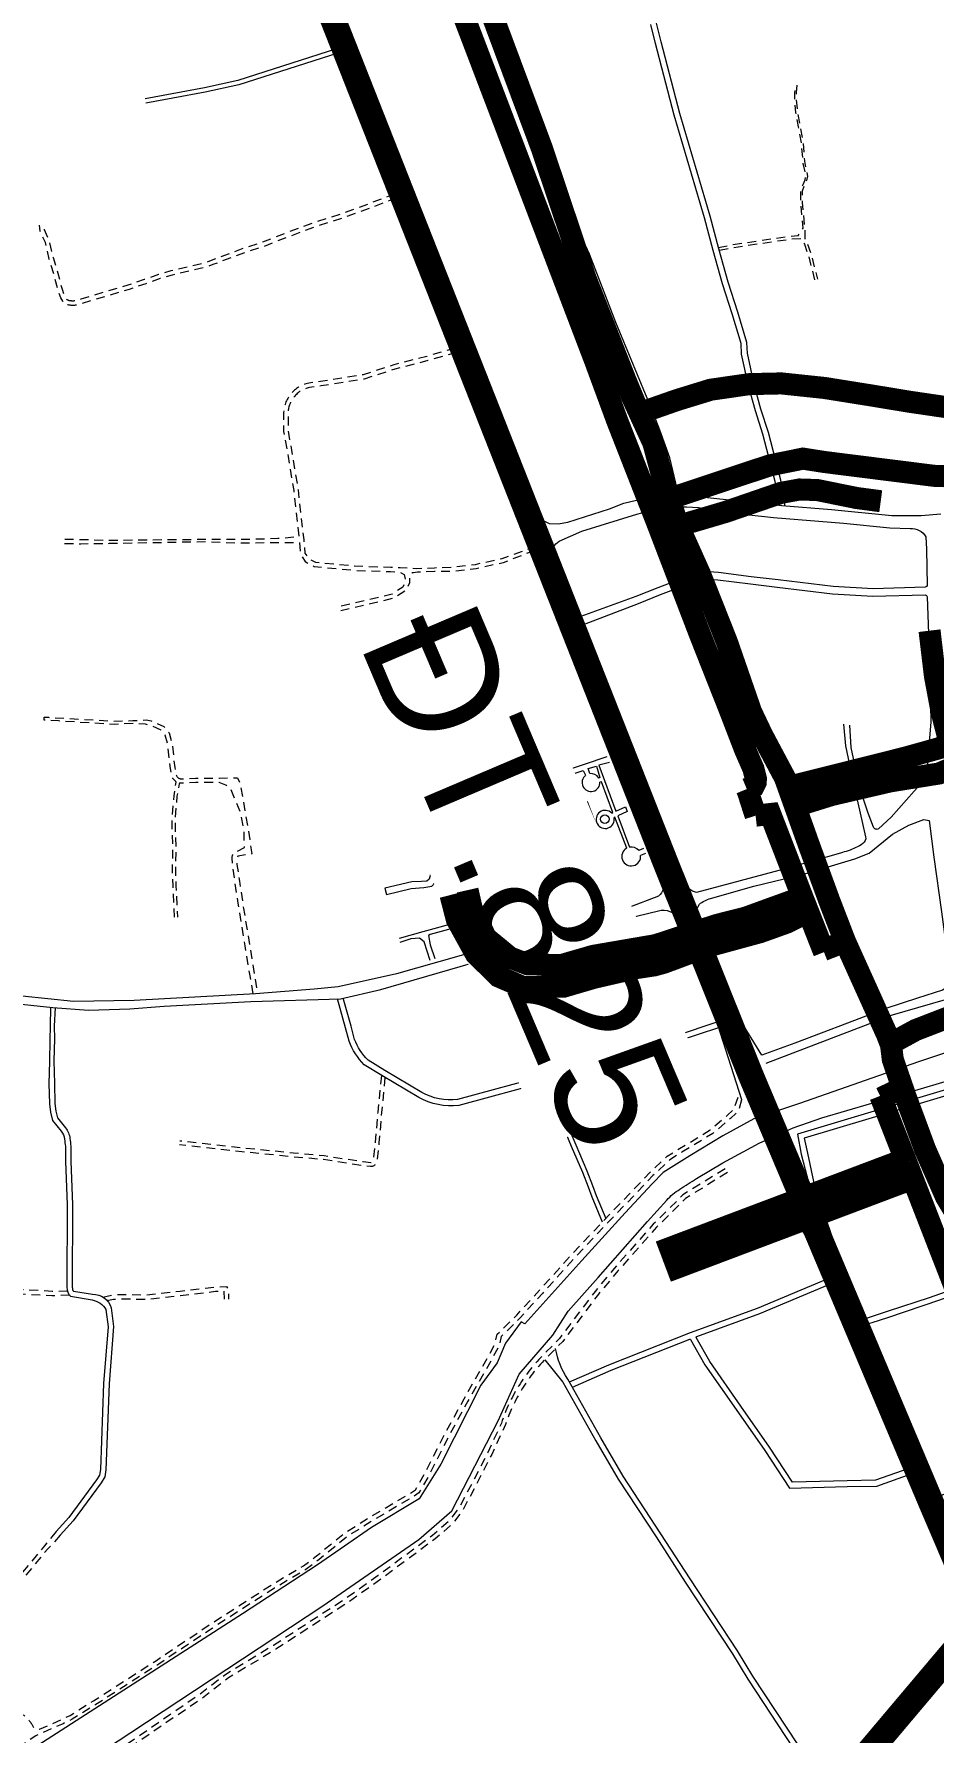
# Model space of a CAD drawing. Header units: metres. Extents: x 556238 to 587446, y 1177111 to 1219372.
# Drawn here: x 569425 to 570037, y 1204767 to 1205923 of the extents above; entities that cross this region are included whole.
import ezdxf

# ---------------------------------------------------------------- set-up
doc = ezdxf.new("R2010")
doc.units = ezdxf.units.M
doc.header["$MEASUREMENT"] = 0
for name, pattern in [('ACAD_ISO03W100', [30, 12, -18]), ('DASHED2', [0.375, 0.25, -0.125]), ('Xr_Nen GT$0$MON', [10, 6, -4])]:
    doc.linetypes.add(name, pattern=pattern)
for name, color, linetype, lineweight in [('CNTV-TEXT', 40, 'Continuous', 20), ('Pipe Existing_DTDH', 4, 'ACAD_ISO03W100', 40), ('Xr_Nen GT$0$DUONG BT-NEN BT', 38, 'Continuous', 0), ('Xr_Nen GT$0$DUONG NHUA', 38, 'Continuous', 0), ('Xr_Nen GT$0$DUONG_DA', 38, 'Xr_Nen GT$0$MON', 0), ('Xr_Nen GT$1$SONG_HO', 250, 'Continuous', 0)]:
    doc.layers.add(name, color=color, linetype=linetype, lineweight=lineweight)
doc.layers.add('DUONG GIAO THONG', color=7, linetype='Continuous')
doc.styles.add('ARIAL', font='arial.ttf')
doc.linetypes.add('Xr_Nen GT$0$TAL_N_T', pattern='A,2,[130,ltypeshp.shx,S=1,R=0,X=0,Y=1],4,[130,ltypeshp.shx,S=2,R=0,X=0,Y=2],2', length=8)

# ---------------------------------------------------------------- blocks, each defined once
blk = doc.blocks.new('GT CHINH')
at = {"layer": 'DUONG GIAO THONG', "color": 9, "ltscale": 5, "const_width": 17.5}
for points in [[(6421.5, 2059.8), (6019.5, 2698.5), (5733.4, 3161.9), (5326.3, 4107.6), (5289.9, 4200.2), (5229.2, 4344.8), (5165, 4498), (5133.6, 4572.7), (5030.1, 4819.7), (4925.6, 5068), (4860.3, 5221.6), (4760, 5455.3), (4694.5, 5608), (4645.7, 5721.9), (4522.4, 6014), (4463.4, 6161.1), (4354.1, 6438.3), (4082, 7127.8)], [(6608.2, 6191.4), (6259.9, 6093.3), (5925.3, 5998.5), (5494.8, 5877.1), (5162.8, 5783.9), (4817.4, 5684.6), (4697.6, 5650.3), (4679.7, 5642.6), (4663.4, 5627.5), (4580.3, 5529), (4482.3, 5410), (4343.3, 5242.3), (4218, 5088.2), (4049.3, 4884.5), (3949.7, 4767.1), (3692.2, 4455.7), (3428, 4134.2), (2955.9, 3559.6)]]:
    blk.add_lwpolyline(points, dxfattribs=at)
at = {"layer": 'CNTV-TEXT', "ltscale": 5, "insert": (4367.8, 6149.8), "char_height": 84, "width": 313.751, "attachment_point": 5, "rotation": 293.0493, "style": 'ARIAL', "bg_fill": 3, "box_fill_scale": 1.2, "bg_fill_color": 256, "bg_fill_transparency": 0}
blk.add_mtext('ĐT.825', dxfattribs=at)
blk = doc.blocks.new('DTDH_EXISTING_PIPE')
at = {"layer": 'Pipe Existing_DTDH', "color": 3, "linetype": 'DASHED2', "ltscale": 200, "const_width": 15, "elevation": 0.8, "flags": 128}
for points in [[(-7790.3, 5289.1), (-7800.8, 5316.3), (-7815.1, 5355.4), (-7831.2, 5400.5), (-7846.9, 5430), (-7854.3, 5445.6), (-7870.8, 5493.2), (-7889, 5539.1), (-7903.7, 5571.9), (-7912.9, 5598.9), (-7920.8, 5628.4), (-7935.5, 5660.3), (-7967, 5740.6), (-7996.8, 5829.3), (-8071.3, 6028.9), (-8124.2, 6169.8), (-8151.9, 6240.7), (-8190.4, 6352.9), (-8216.3, 6418.1), (-8226.5, 6440.1)], [(-7857.2, 5392.9), (-7852.4, 5394.9), (-7851.1, 5397.5), (-7851, 5399.9), (-7852.7, 5406.7), (-7858.5, 5420), (-7869.2, 5447.8), (-7888.7, 5497.1), (-7918.1, 5573.8), (-7945.3, 5643.3), (-7960.5, 5684.5), (-8048.8, 5916.1), (-8071.5, 5975.4), (-8093.1, 6033.7)], [(-7930.9, 5648.5), (-7930.9, 5648.5), (-7904.9, 5657.6), (-7881.8, 5664.7), (-7855.5, 5668.5), (-7833.7, 5669), (-7804.3, 5665.9), (-7770.5, 5660.5), (-7747, 5656.6), (-7713.6, 5651.7), (-7698.2, 5650.7), (-7665.4, 5649.8), (-7573.2, 5657.5), (-7567.9, 5657.9)], [(-7910.5, 5590.3), (-7841.6, 5613.2), (-7819, 5617.8), (-7804.3, 5615.5), (-7729.7, 5606.1), (-7679, 5604.4), (-7675, 5610.4), (-7675.2, 5629.4), (-7675.1, 5635.8)], [(-7904, 5571.3), (-7897.8, 5573.8), (-7871.4, 5581.6), (-7833.9, 5594.5), (-7821.3, 5596.8), (-7809.1, 5596.4), (-7782.5, 5591), (-7766, 5588.8)], [(-7829, 5394.3), (-7750, 5414.1), (-7724.8, 5421.1), (-7694.9, 5446.7), (-7679.7, 5461.4), (-7676.4, 5469.6), (-7674.8, 5509.3), (-7674.5, 5586.5)], [(-7719.5, 5425.5), (-7724.6, 5445.7), (-7729.1, 5469.7), (-7732.8, 5500.7)], [(-7824.7, 5381), (-7799.3, 5388.9), (-7759.7, 5398.1), (-7726.3, 5403.5), (-7694.2, 5417.1), (-7666.3, 5435.1), (-7654.9, 5441.8)], [(-7851.2, 5374.8), (-7856.3, 5390.7), (-7857.2, 5392.9)], [(-7851.2, 5374.8), (-7841.2, 5375.9), (-7819.9, 5320.8), (-7804.6, 5281.9)], [(-7815, 5307.2), (-7822.5, 5305.8), (-7829.7, 5302.1), (-7848.1, 5295.5), (-7884.4, 5285.6), (-7913.6, 5274.7), (-7920.2, 5272.9), (-7933.3, 5270.9), (-7961.4, 5264.4), (-7981.5, 5258.5), (-8009.5, 5258.1), (-8026.1, 5265.3), (-8041.6, 5280.5), (-8054.6, 5304.1), (-8058.9, 5320.8)], [(-7819.3, 5319.4), (-7857.9, 5305.4), (-7878, 5300.3), (-7919.1, 5286.7), (-7961.6, 5279.4), (-7983.8, 5273), (-8006.6, 5273.7), (-8018.5, 5278.3), (-8034.8, 5291.7), (-8044.5, 5311.7), (-8047.3, 5324.1)], [(-7805.2, 5283.3), (-7790.3, 5289.1)], [(-7061.9, 3474.3), (-7068.5, 3468.9), (-7074.8, 3471.2), (-7081.4, 3487.7), (-7087.3, 3503.5), (-7110.5, 3562.1), (-7130.8, 3615.9), (-7155.1, 3678.9), (-7172.9, 3725.2), (-7189.6, 3766.5), (-7202.8, 3799.1), (-7211.4, 3821.4), (-7225.5, 3857), (-7240.9, 3897.4), (-7257.6, 3942.5), (-7270, 3977.1), (-7277.2, 3996), (-7282.6, 4009.8), (-7298, 4049.8), (-7309.4, 4079.9), (-7324.2, 4118.2), (-7338.4, 4154.8), (-7352.6, 4191.7), (-7373.9, 4243.8), (-7389.4, 4283.2), (-7400.9, 4313.1), (-7410, 4334.9), (-7422.7, 4367.3), (-7437.2, 4406.2), (-7448.3, 4435.2), (-7462.6, 4471.8), (-7470.6, 4492.3), (-7482.7, 4524.5), (-7511.6, 4601.2), (-7532.6, 4654.7), (-7544.2, 4684.8), (-7558.3, 4716.3), (-7564.8, 4729.2), (-7585.6, 4782.3), (-7599.7, 4816.9), (-7610, 4843.7), (-7615.8, 4859), (-7620.5, 4871.6), (-7625.6, 4887.5), (-7637.7, 4917.7), (-7647.8, 4941), (-7659, 4970.1), (-7670.3, 4990.7), (-7681.2, 5017.7), (-7702.5, 5070), (-7713, 5101), (-7721.6, 5115.4), (-7735.8, 5147.6), (-7748.9, 5183), (-7757.8, 5208.8), (-7759, 5218.7), (-7761.7, 5225.7), (-7790.3, 5289.1)], [(-7758.9, 5219.8), (-7742.2, 5228.9), (-7692, 5248.3), (-7647, 5258.5), (-7629.3, 5262.2), (-7604.2, 5264.8), (-7591, 5263), (-7547.6, 5255.4), (-7533.6, 5253.9), (-7505.5, 5250.3), (-7473, 5248), (-7433.8, 5248.4), (-7401.6, 5247.4), (-7360.2, 5251.2)], [(-7766.3, 5184.1), (-7748.5, 5138.6)], [(-7765.8, 5182.6), (-7750.6, 5189.8)], [(-7749.3, 5141), (-7916.5, 5077.9)], [(-7748.5, 5138.6), (-7658.8, 4908)], [(-7744.3, 5127.7), (-7911.5, 5064.6)]]:
    blk.add_lwpolyline(points, dxfattribs=at)

msp = doc.modelspace()

# ---------------------------------------------------------------- linework, layer by layer
at = {"layer": 'Xr_Nen GT$0$DUONG BT-NEN BT', "flags": 128}
for points in [[(569932.42776, 1205601.95883), (569932.00244, 1205609.11549), (569929.88544, 1205617.97054), (569921.63055, 1205650.11073), (569916.48738, 1205666.01146), (569911.8524, 1205683.03647), (569907.15435, 1205704.7451), (569906.75615, 1205711.98455), (569900.79874, 1205732.14578), (569894.10076, 1205752.42766), (569887.87821, 1205775.26339), (569881.94378, 1205797.42217), (569870.11902, 1205837.46931), (569861.16733, 1205867.28902), (569848.52937, 1205916.1814), (569845.29862, 1205928.94767)], [(569936.51277, 1205601.57597), (569935.97454, 1205609.70369), (569933.76802, 1205618.93318), (569925.47423, 1205651.22482), (569920.3222, 1205667.15297), (569915.7396, 1205683.98553), (569911.13091, 1205705.28132), (569910.72447, 1205712.67036), (569904.61683, 1205733.34), (569897.93221, 1205753.58146), (569891.73979, 1205776.30661), (569885.79445, 1205798.50611), (569873.95272, 1205838.61072), (569865.02067, 1205868.36498), (569852.40463, 1205917.1726), (569849.17638, 1205929.92901)], [(569631.331, 1205912.44332), (569564.14914, 1205890.88923), (569541.37903, 1205885.81074), (569519.41824, 1205881.8912), (569501.09142, 1205878.40958)], [(569632.33912, 1205909.57061), (569564.93486, 1205887.99077), (569541.96939, 1205882.8687), (569519.96176, 1205878.9408), (569501.65133, 1205875.4623)], [(569864.3583, 1205608.16967), (569858.24008, 1205634.06442), (569851.35635, 1205653.0196), (569845.52821, 1205668.22676), (569821.62374, 1205726.13991), (569811.37746, 1205752.67824), (569803.6582, 1205772.63131), (569791.06607, 1205799.73772), (569785.20883, 1205813.8851), (569781.85559, 1205824.24251), (569773.52456, 1205844.72551), (569763.84844, 1205868.21769), (569762.0126, 1205867.42338), (569771.6736, 1205843.9679), (569779.97538, 1205823.55682), (569783.33054, 1205813.19347), (569789.23438, 1205798.93353), (569801.81665, 1205771.84835), (569809.5117, 1205751.95788), (569819.76626, 1205725.39809), (569843.66979, 1205667.48724), (569849.48249, 1205652.32033), (569856.32068, 1205633.49057), (569862.31535, 1205608.19325)], [(569803.8679, 1205419.15351), (569802.77424, 1205422.53081), (569808.24809, 1205424.299), (569810.5704, 1205416.50803), (569809.89031, 1205416.16843)], [(569817.11434, 1205426.67396), (569810.03684, 1205424.85057), (569821.49046, 1205393.7033), (569828.12572, 1205396.57667), (569829.12128, 1205393.31658), (569822.98356, 1205390.44347), (569830.77076, 1205369.08914)], [(569763.07336, 1205420.48379), (569775.90301, 1205413.63517), (569799.29101, 1205421.31496), (569800.94995, 1205417.99992)], [(569818.72818, 1205392.2364), (569819.52353, 1205392.69958), (569811.79647, 1205413.55645), (569810.71143, 1205413.40157)], [(569827.50874, 1205327.27914), (569824.84782, 1205329.35455), (569822.96579, 1205331.8839), (569819.62225, 1205343.21508), (569822.99688, 1205344.28525), (569802.14936, 1205399.91036), (569745.83089, 1205380.89913), (569711.23947, 1205371.00449), (569697.50108, 1205365.82914), (569695.63237, 1205364.79143), (569695.31697, 1205350.55059), (569694.38212, 1205347.33395), (569692.82486, 1205346.03682), (569689.24193, 1205345.72551), (569682.54448, 1205345.46608), (569664.18759, 1205341.08702), (569665.30457, 1205336.80303), (569682.18885, 1205340.96018), (569690.86336, 1205341.62836), (569696.1916, 1205342.46031), (569698.37818, 1205344.91937), (569698.69111, 1205350.07825), (569698.8999, 1205361.64637), (569701.84261, 1205363.82356), (569723.20202, 1205370.72808), (569761.14878, 1205382.21262), (569797.17611, 1205394.75097), (569802.78213, 1205381.91946), (569812.8552, 1205354.84122), (569816.09707, 1205345.82979), (569771.02195, 1205333.11227), (569733.23215, 1205323.35068), (569690.23749, 1205311.45899), (569674.05322, 1205306.89205)], [(569828.96241, 1205368.45127), (569820.93765, 1205389.43976), (569820.26927, 1205389.33714)], [(569840.41202, 1205368.28794), (569837.06091, 1205366.71818)], [(569841.68349, 1205364.69559), (569838.37739, 1205363.44986)], [(569695.06228, 1205291.93325), (569691.08991, 1205304.71697), (569687.84015, 1205307.0881), (569682.04745, 1205306.62778), (569674.54891, 1205304.12399)], [(569945.09463, 1205173.70511), (569947.76606, 1205160.11379), (569952.89823, 1205140.14407), (569961.49431, 1205120.08906)], [(569949.81737, 1205171.0561), (569952.00049, 1205160.92553), (569956.12148, 1205141.60588), (569964.25169, 1205121.27094)], [(569789.92772, 1205005.18338), (569816.7029, 1205016.76598), (569872.40822, 1205038.77901), (569918.02297, 1205055.38763), (569965.99133, 1205075.59367)]]:
    msp.add_lwpolyline(points, dxfattribs=at)
for points in [[(569815.30289, 1205430.53188), (569784.53629, 1205420.16556, 0.4087611159), (569770.78651, 1205420.27163), (569764.92497, 1205423.63093)], [(569771.73321, 1205419.8614), (569775.92571, 1205417.43225), (569782.91734, 1205419.62217, 0.3556751405), (569771.73321, 1205419.8614, 1.4447589887)], [(569818.49445, 1205324.60808), (569819.02501, 1205327.46215), (569819.35127, 1205330.34318), (569817.2565, 1205337.61914), (569812.84434, 1205339.27972), (569810.25056, 1205338.96074), (569790.64884, 1205333.6503), (569768.80872, 1205327.7594), (569760.91779, 1205325.70086), (569759.02292, 1205324.04615, 0.2585511516), (569758.24453, 1205321.89329), (569759.04266, 1205318.38478), (569761.83684, 1205310.71496), (569762.97406, 1205309.17987), (569763.57228, 1205309.04057)], [(569756.14877, 1205306.84707), (569756.70751, 1205309.17936), (569754.03771, 1205319.19219, 0.391774236), (569749.59496, 1205321.99885), (569735.10481, 1205318.12311, -0.4239729438), (569734.48857, 1205318.49304), (569734.07223, 1205320.28613), (569695.06425, 1205309.73936), (569694.08399, 1205309.01782), (569695.01243, 1205302.67734), (569698.20888, 1205293.37658)], [(569812.36102, 1205113.96569), (569805.39697, 1205130.84688), (569802.84622, 1205137.77056), (569799.07698, 1205147.58378), (569791.43898, 1205165.43951), (569786.14561, 1205178.03794), (569780.57958, 1205191.94909), (569775.40064, 1205209.34951, 0.4070131792), (569774.79064, 1205209.68947), (569714.58222, 1205193.37336, -0.1603568644), (569687.35599, 1205198.74914, -0.0053037365), (569687.3468, 1205198.75445), (569662.28644, 1205213.57821), (569650.29555, 1205221.05489, -0.1079522292), (569639.86487, 1205237.06155), (569637.39358, 1205246.14444), (569631.96739, 1205265.84645)], [(569890.16878, 1205249.91179), (569862.52174, 1205240.79466), (569829.35961, 1205230.36289), (569775.58701, 1205214.04955), (569713.81622, 1205197.31005, -0.1583323199), (569689.35553, 1205202.21379, -0.0055633926), (569689.34589, 1205202.21935), (569664.36317, 1205216.99718), (569652.79687, 1205224.20912, -0.1040936851), (569643.67249, 1205238.30305), (569641.25099, 1205247.20295), (569635.94849, 1205266.36353)], [(569436.60863, 1205260.19351), (569436.35595, 1205247.16136), (569436.27056, 1205238.22738), (569435.87569, 1205223.20748), (569435.56473, 1205208.15973), (569435.90284, 1205194.2946), (569436.69356, 1205188.81368), (569438.01686, 1205183.15792), (569443.9912, 1205175.74625, -0.1437365677), (569446.18914, 1205170.44322, 0.0050592339), (569446.78045, 1205165.43463), (569446.8076, 1205155.06319), (569448.0149, 1205125.80833), (569447.80069, 1205069.60941, 0.1969249544), (569450.3229, 1205063.38624), (569464.9562, 1205060.9369, -0.2268080595), (569474.39946, 1205054.30989), (569475.92118, 1205042.6697), (569472.82147, 1205004.0719), (569470.5875, 1204945.57444), (569470.08306, 1204941.75665), (569467.99224, 1204938.44315), (569449.1694, 1204912.89515), (569440.5139, 1204903.21688)], [(569439.84608, 1205259.90342), (569439.2064, 1205247.18155), (569439.34756, 1205238.69741), (569438.97096, 1205223.59368), (569439.26566, 1205208.16661), (569439.59637, 1205194.60496), (569440.33276, 1205189.50059), (569441.42726, 1205184.82277), (569446.87187, 1205178.06827, -0.1437365677), (569449.86782, 1205170.83983, 0.0052941679), (569450.47983, 1205165.67676), (569450.5074, 1205155.14435), (569451.71519, 1205125.87759), (569451.50066, 1205069.5953, 0.1437586835), (569452.30819, 1205066.80541), (569465.20497, 1205064.85871, -0.3363094863), (569477.98115, 1205055.45566), (569479.64054, 1205042.76244), (569476.51581, 1205003.85312), (569474.27823, 1204945.26083), (569473.64495, 1204940.46801), (569471.05018, 1204936.35586), (569452.04423, 1204910.55932), (569443.27186, 1204900.75037)], [(569891.38053, 1205246.05004), (569863.74464, 1205236.98611), (569830.5404, 1205226.54109), (569778.62091, 1205210.78994, 0.4126715752), (569778.28684, 1205210.16884), (569783.41583, 1205192.93627), (569788.92137, 1205179.17628), (569794.20102, 1205166.61049), (569801.85734, 1205148.71195), (569805.65414, 1205138.82699), (569808.19216, 1205131.93786), (569814.63006, 1205116.33206)], [(570020.90015, 1204946.28717), (569998.3593, 1204938.17011), (569978.91315, 1204937.89758), (569941.86358, 1204936.87603), (569926.23992, 1204960.74515), (569906.62595, 1204988.68607), (569885.40372, 1205018.95594), (569876.29197, 1205035.31992, -0.4615510422), (569876.55775, 1205036.03299), (569919.48453, 1205051.6629), (569967.56624, 1205071.91669)], [(569791.91139, 1205001.56943), (569818.23914, 1205013.07206), (569871.81572, 1205034.24388, -0.3761371894), (569872.43632, 1205034.02212), (569882.00966, 1205016.82915), (569903.35071, 1204986.3898), (569922.92871, 1204958.50013), (569939.74042, 1204932.81597), (569978.9963, 1204933.89836), (569999.0847, 1204934.17989), (570022.46005, 1204942.57933)]]:
    msp.add_lwpolyline(points, format="xyb", dxfattribs=at)
at = {"layer": 'Xr_Nen GT$0$DUONG BT-NEN BT'}
for centre, radius in [((569738.96312, 1205440.04861), 4.148), ((569753.7603, 1205428.21565), 7.81317), ((569814.04324, 1205388.10254), 2.89502)]:
    msp.add_circle(centre, radius, dxfattribs=at)
for centre, radius, start, end in [((569753.76493, 1205428.07865), 12.01369, 338.27079201, 320.78856533), ((569804.61762, 1205413.0984), 6.10134, 126.90991219, 2.84810327), ((569804.61762, 1205413.0984), 6.10134, 30.21011735, 97.05822386), ((569814.24748, 1205387.99549), 6.16944, 43.42510515, 12.56025178), ((569831.98197, 1205362.77309), 6.43113, 118.00326856, 6.04060631), ((569831.98197, 1205362.77309), 6.43113, 37.83840006, 100.85558042)]:
    msp.add_arc(centre, radius, start, end, dxfattribs=at)
at = {"layer": 'Xr_Nen GT$0$DUONG NHUA', "flags": 128}
for points in [[(569597.37, 1206023.204), (569648.50106, 1205892.9853), (569695.827, 1205775.364), (569729.527, 1205689.958), (569764.827, 1205600.295, 0.2187683531), (569776.098, 1205589.475), (569782.25779, 1205589.23314), (569788.74906, 1205590.40432), (569817.188, 1205599.344), (569826.91301, 1205603.21453), (569839.53487, 1205606.0975), (569852.45662, 1205608.27224), (569863.345, 1205608.185), (569875.44648, 1205608.00197), (569934.444, 1205601.745), (569968.4014, 1205598.97136), (570009.35882, 1205594.82506), (570029.46365, 1205594.73497), (570042.75208, 1205596.00002)], [(569621.995, 1205936.366), (569652.92056, 1205857.03391), (569663.58, 1205831.954), (569671.625, 1205812.351), (569695.85969, 1205752.48101), (569712.656, 1205707.256), (569734.3255, 1205653.99944), (569753.86643, 1205602.89005), (569764.681, 1205575.246), (569778.54042, 1205541.93319), (569797.45391, 1205493.49771), (569806.247, 1205470.033), (569827.33666, 1205417.18849), (569849.97168, 1205359.98502), (569854.754, 1205346.881, -0.2536673834), (569850.459, 1205335.74), (569830.287, 1205328.08), (569822.428, 1205325.726), (569755.03269, 1205306.57221), (569714.601, 1205294.933), (569672.13451, 1205282.95584), (569632.58459, 1205273.97953), (569616.0413, 1205272.44013), (569576.211, 1205269.334), (569493.579, 1205264.684), (569452.21913, 1205264.03983), (569382.273, 1205271.249)], [(569976.39679, 1205452.89053), (569977.79823, 1205438.06886), (569982.59024, 1205415.44834), (569989.36659, 1205385.12252), (569991.52815, 1205376.17373, -0.317451809), (569989.681, 1205371.519, -0.0335522705), (569984.87123, 1205368.82125, -0.0513905312), (569974.36029, 1205365.08664), (569935.987, 1205354.059), (569876.34319, 1205338.28067), (569873.71812, 1205339.24576, -0.1484559977), (569866.60564, 1205346.0775), (569859.969, 1205359.232), (569833.474, 1205425.85), (569809.812, 1205486.344), (569801.866, 1205506.272), (569797.55451, 1205518.39252, -0.5157510557), (569798.47315, 1205520.18148), (569836.91576, 1205534.97955), (569851.89287, 1205541.00384), (569867.22346, 1205546.85352), (569876.17629, 1205550.17391), (569882.32109, 1205551.48973), (569884.84558, 1205551.46778), (569890.88817, 1205551.03424), (569913.14573, 1205548.21881), (569931.41656, 1205546.05418), (569968.91998, 1205541.44998), (569996.53568, 1205539.82389), (570032.13694, 1205540.75347, -0.1946008262), (570033.57248, 1205539.54069), (570035.21634, 1205489.48396), (570035.952, 1205454.51), (570032.98116, 1205418.84892), (570031.352, 1205414.808), (570024.52366, 1205407.2007), (570008.85571, 1205389.56551), (570000.326, 1205381.491, -0.4420743281), (569996.99586, 1205382.71835), (569993.36855, 1205392.16407), (569987.53034, 1205409.27538), (569981.80899, 1205436.83371), (569980.82581, 1205452.16816)], [(569920.96086, 1205227.60454), (569905.25852, 1205252.98508), (569890.17572, 1205285.43055), (569877.19537, 1205314.05009, -0.2705275909), (569878.36102, 1205330.22098, -0.0953493183), (569886.03313, 1205334.21265), (569915.4126, 1205342.47267), (569950.25042, 1205350.94414), (569984.265, 1205361.169), (569993.96514, 1205364.91672), (570009.85447, 1205377.99619), (570021.01287, 1205384.07805), (570031.19319, 1205387.85589), (570034.73684, 1205387.22761), (570037.94224, 1205362.27999), (570043.20741, 1205325.03863), (570046.69431, 1205299.41947), (570050.0131, 1205279.32774, -0.2815117758), (570043.84028, 1205271.84561), (570026.92213, 1205266.41962), (570005.29036, 1205259.20716), (569979.197, 1205249.275), (569943.40604, 1205235.69862), (569920.96086, 1205227.60454)], [(569159.0585, 1205287.7694), (569234.73598, 1205281.83149), (569299.459, 1205275.145), (569333.41578, 1205271.00998), (569371.71958, 1205267.1114), (569438.283, 1205260.015), (569462.42928, 1205258.24163), (569490.56914, 1205259.04207), (569513.926, 1205260.8), (569572.98261, 1205264.00204), (569633.998, 1205265.913), (569661.45422, 1205272.25492), (569715.48395, 1205287.85914), (569761.9849, 1205301.52455), (569829.01119, 1205320.50501), (569850.45029, 1205325.84014, -0.3063273069), (569864.467, 1205320.714), (569867.60273, 1205314.50456), (569878.15259, 1205287.53412), (569907.02913, 1205197.26561)], [(569923.8417, 1205222.05581), (570009.9664, 1205254.97971), (570054.54101, 1205267.97578), (570110.22808, 1205277.29442), (570164.84675, 1205285.6311), (570210.42232, 1205292.33468, -0.0042180868), (570210.43068, 1205292.33584), (570225.32393, 1205294.27034), (570232.501, 1205295.638), (570295.113, 1205301.869, -0.2811554714), (570319.871, 1205289.941, -0.1987525367), (570324.234, 1205266.137), (570324.85725, 1205224.29371, -0.1559909832), (570322.159, 1205215.401, -0.2515278647), (570318.09249, 1205213.31545), (570282.46865, 1205212.9381), (570238.59553, 1205212.04203, -0.0239927108), (570238.54759, 1205212.04335), (570107.49445, 1205221.96081), (570062.61259, 1205208.99691), (569945.10952, 1205173.65551)], [(569962.8414, 1205120.57772), (569987.52778, 1205048.94268, 0.378260113), (569990.76767, 1205048.08757), (570007.22373, 1205053.45993), (570035.07226, 1205062.61933), (570061.40671, 1205071.84836), (570088.94993, 1205083.46232), (570093.86573, 1205085.72519, 0.315119132), (570096.4642, 1205090.17176), (570092.92133, 1205100.5914), (570085.84105, 1205121.34446), (570079.01734, 1205141.72154), (570072.45293, 1205159.87958), (570069.03016, 1205175.20798), (570066.0905, 1205189.88339), (570064.70938, 1205198.02179, 0.4048424311), (570057.51697, 1205203.30283, 0.0382693084), (570057.44226, 1205203.28671), (569949.81737, 1205171.0561)], [(569947.166, 1205110.542), (569963.84404, 1205080.60784), (569982.8887, 1205036.13636), (570006.09434, 1204981.20991), (570021.682, 1204944.443), (570044.321, 1204891.187), (570059.479, 1204852.323, -0.2232305159), (570050.412, 1204828.67), (570024.22679, 1204797.39835), (570003.352, 1204772.285), (569968.03954, 1204731.07583, -0.3168843399), (569964.63849, 1204730.82654), (569945.55982, 1204758.19241), (569914.74382, 1204804.88141), (569904.39573, 1204822.19582), (569872.07388, 1204870.99331), (569852.22199, 1204901.82037), (569826.61414, 1204941.04436), (569811.28381, 1204967.0992), (569788.80874, 1205007.09012, -0.1132400621), (569780.55425, 1205027.82791, 0.1132400621)], [(569990.75476, 1205040.30932), (570004.607, 1205008.722), (570024.98, 1204960.805), (570039.20106, 1204928.28778, 0.134427436), (570039.36701, 1204928.08236, 0.2789586101), (570042.52687, 1204927.82925), (570045.78587, 1204929.02216), (570098.59319, 1204947.77101), (570132.63804, 1204959.88391), (570138.80122, 1204963.13192, 0.1547507965), (570139.31982, 1204970.58622), (570136.80227, 1204978.84588), (570124.76075, 1205015.93397), (570116.76064, 1205036.58809), (570109.05257, 1205057.12772), (570103.10503, 1205072.89004), (570100.41103, 1205079.94152, 0.3954987226), (570097.33763, 1205081.22914), (570071.05543, 1205071.44129), (570041.80902, 1205060.7729), (570006.56047, 1205048.76035), (569995.81722, 1205045.24804, 0.2434509425), (569990.69125, 1205042.00144), (569990.75476, 1205040.30932)], [(569773.12107, 1205020.11232), (569785.468, 1205004.87007), (569807.8162, 1204965.1049), (569823.21386, 1204938.93564), (569848.86576, 1204899.64416), (569868.72484, 1204868.80594), (569901.00975, 1204820.06421), (569911.35618, 1204802.75259), (569942.23818, 1204755.96359), (569962.18752, 1204726.29007, -0.2607238334), (569961.59796, 1204723.2086), (569890.58, 1204636.646), (569827.877, 1204560.767), (569781.63, 1204506.534), (569772.19, 1204494.22), (569736.802, 1204448.667)]]:
    msp.add_lwpolyline(points, format="xyb", dxfattribs=at)
for points in [[(570032.17429, 1205546.02983), (569996.60762, 1205544.82832), (569969.37202, 1205546.43202), (569932.01532, 1205551.01821), (569913.7536, 1205553.18176), (569891.38118, 1205556.01172), (569885.04642, 1205556.46622), (569881.81326, 1205556.49433), (569874.77623, 1205554.98746), (569865.46285, 1205551.53335), (569850.06854, 1205545.65935), (569835.10402, 1205539.64013), (569797.63302, 1205526.02383, -0.2313333797), (569794.41012, 1205526.80323), (569777.83055, 1205567.50098, -0.3046789335), (569783.02726, 1205577.36776), (569798.27088, 1205584.2341), (569835.742, 1205595.705), (569852.93646, 1205600.19964), (569861.65534, 1205600.60353, -0.0726805527), (569893.65971, 1205597.43068), (569928.79372, 1205593.56251), (569976.46441, 1205589.62912), (570008.09067, 1205586.42172), (570021.7871, 1205585.98662, -0.2891483919), (570032.66658, 1205580.3534), (570033.01318, 1205571.98265), (570033.35945, 1205547.25856, -0.239042234)], [(570141.04104, 1204664.19946, -0.4021947142), (570123.45654, 1204661.88401), (570064.04517, 1204684.59424), (570008.52481, 1204705.95489), (569999.15065, 1204709.92579, -0.1068233109), (569975.6901, 1204723.0842, -0.4059089419), (569975.63744, 1204723.77919), (570019.011, 1204775.741), (570059.54381, 1204823.35111, -0.5040597661), (570072.50691, 1204822.46487), (570081.51303, 1204805.28439), (570093.18871, 1204776.45935), (570106.912, 1204744.267), (570121.43475, 1204710.97001), (570133.91844, 1204680.90974), (570141.10771, 1204664.7148, -0.2802245048)]]:
    msp.add_lwpolyline(points, format="xyb", close=True, dxfattribs=at)
at = {"layer": 'Xr_Nen GT$0$DUONG_DA', "flags": 128}
for points in [[(569891.47903, 1205777.27046), (569900.8215, 1205779.20478), (569917.67807, 1205781.73978), (569940.76121, 1205785.01548), (569945.4819, 1205785.31207, 0.2348357316), (569945.86729, 1205785.53481), (569949.07273, 1205790.36994), (569947.41678, 1205807.79894), (569947.41678, 1205815.73717), (569949.00099, 1205820.03431), (569950.36801, 1205823.20328), (569950.89622, 1205825.89771), (569950.47189, 1205828.33544), (569949.08397, 1205834.32661), (569947.92137, 1205848.1882), (569945.93236, 1205859.40347), (569944.10315, 1205869.09725), (569943.32278, 1205877.73959), (569943.37866, 1205882.70063), (569943.76708, 1205887.74682)], [(569944.76413, 1205887.67008), (569944.37822, 1205882.65658), (569944.32329, 1205877.77902), (569945.09476, 1205869.23525), (569946.91604, 1205859.5835), (569948.91403, 1205848.31757), (569950.07444, 1205834.48204), (569951.45233, 1205828.53418), (569951.91314, 1205825.88691), (569951.3287, 1205822.90566), (569949.92991, 1205819.66304), (569948.41678, 1205815.55871), (569948.41678, 1205807.84634), (569950.0798, 1205790.34291), (569950.21783, 1205783.22553, 0.1240932663), (569950.28215, 1205782.98973), (569951.81957, 1205780.26196), (569954.74606, 1205771.64193), (569958.70104, 1205755.78057)], [(569672.18679, 1205810.95999), (569653.47692, 1205803.83827), (569636.608, 1205797.62035), (569618.41732, 1205791.86621), (569594.97282, 1205783.13261), (569582.04759, 1205777.99039), (569569.16361, 1205773.8844), (569547.11689, 1205765.57287), (569541.55949, 1205763.55667), (569519.4024, 1205758.49388), (569511.21001, 1205756.08609), (569501.44558, 1205752.57437), (569490.24079, 1205748.77237), (569458.10349, 1205739.13676), (569455.40112, 1205738.34639, -0.1452113209), (569447.83509, 1205738.37568, -0.2158635218), (569445.12126, 1205740.74381), (569443.62781, 1205743.06033), (569441.89561, 1205747.74437), (569439.01099, 1205758.7974), (569435.73328, 1205769.37564), (569433.1475, 1205780.62981), (569431.19876, 1205784.78128), (569429.58802, 1205788.45413), (569429.23545, 1205792.49407)], [(569671.05531, 1205813.73914), (569652.42451, 1205806.64766), (569635.6363, 1205800.45949), (569617.44068, 1205794.70379), (569593.89457, 1205785.93233), (569581.03639, 1205780.81679), (569568.17834, 1205776.71907), (569546.07614, 1205768.38662), (569540.71057, 1205766.44002), (569518.64459, 1205761.39805), (569510.27859, 1205758.93923), (569500.45588, 1205755.40655), (569489.32772, 1205751.63055), (569457.25162, 1205742.01329), (569454.55898, 1205741.22577, -0.145211321), (569448.69949, 1205741.24845, -0.1198494631), (569447.36187, 1205742.3356), (569446.32748, 1205744.40941), (569444.76088, 1205748.64563), (569441.89664, 1205759.62056), (569438.63202, 1205770.15658), (569435.99949, 1205781.61421), (569433.93075, 1205786.02131), (569432.53374, 1205789.20683), (569432.22409, 1205792.7549)], [(569892.0032, 1205775.33991), (569901.17288, 1205777.23514), (569917.96729, 1205779.76079), (569940.96473, 1205783.02432), (569947.41442, 1205783.42955, -0.2876365932), (569947.88136, 1205783.17603), (569949.98569, 1205779.44242), (569952.82555, 1205771.07754), (569956.76046, 1205755.29669)], [(569712.24639, 1205708.69899), (569692.74145, 1205703.16225), (569670.33549, 1205697.32698), (569649.45508, 1205690.61904), (569620.53886, 1205686.05184), (569612.43275, 1205684.92042, 0.3541573725), (569595.33454, 1205664.03945), (569595.35523, 1205652.02539), (569598.45889, 1205635.09205), (569602.19519, 1205611.90646), (569605.81323, 1205580.30628), (569591.36851, 1205579.07784), (569572.06231, 1205578.51772), (569533.97837, 1205578.3933), (569476.14792, 1205577.83251), (569445.84246, 1205578.57682), (569445.65561, 1205575.71403), (569457.23931, 1205575.65175), (569476.73248, 1205575.90073), (569513.20205, 1205576.58528), (569542.50309, 1205577.08299), (569562.86808, 1205576.21168), (569594.34658, 1205576.46526), (569606.21725, 1205576.40381), (569606.91579, 1205568.22962), (569610.00366, 1205563.4539), (569616.08619, 1205560.20284), (569643.31866, 1205557.56379), (569668.13699, 1205556.67107), (569674.07046, 1205556.47607, -0.1251160383), (569674.30712, 1205556.40756), (569677.36883, 1205554.61064), (569677.97086, 1205552.57434), (569678.02522, 1205549.53183), (569676.60751, 1205546.17353), (569669.1519, 1205541.29613), (569632.34515, 1205532.66711)], [(569713.06561, 1205705.81301), (569693.5292, 1205700.26733), (569671.17298, 1205694.44502), (569650.15202, 1205687.69193), (569620.98027, 1205683.08437), (569612.94807, 1205681.96327, 0.3525642746), (569598.33455, 1205664.03357), (569598.35477, 1205652.30061), (569601.41554, 1205635.60117), (569605.1679, 1205612.31595), (569609.07672, 1205578.1762), (569609.8412, 1205569.23037), (569612.10181, 1205565.73409), (569616.97192, 1205563.13106), (569643.51744, 1205560.55858), (569668.24018, 1205559.6693), (569674.69259, 1205559.45724, -0.0077229324), (569674.70802, 1205559.4565), (569686.0302, 1205558.73379), (569697.97641, 1205559.3306), (569710.60343, 1205559.73096), (569725.96992, 1205561.59587), (569744.05228, 1205565.53034), (569765.55428, 1205573.4683)], [(569766.34475, 1205571.11288), (569744.89478, 1205562.64346), (569726.47065, 1205558.63463), (569710.83214, 1205556.7367), (569698.11215, 1205556.7057), (569686.40554, 1205556.24148), (569683.68011, 1205555.93157, 0.3309528171), (569681.01677, 1205553.76545), (569680.96311, 1205553.03473), (569681.03609, 1205548.9503), (569679.0155, 1205544.16389), (569670.35163, 1205538.49605), (569633.0299, 1205529.74631)], [(569521.10655, 1205321.34748), (569520.07323, 1205342.65614), (569519.67758, 1205352.95972), (569519.95156, 1205367.93828), (569519.6179, 1205377.70522), (569519.49783, 1205388.72996), (569520.32497, 1205399.00609), (569520.7577, 1205404.08385), (569522.17077, 1205413.29331, 0.2852764391), (569521.96359, 1205413.77855, -0.1948104201), (569519.22561, 1205418.00789), (569518.25764, 1205422.75341), (569516.48803, 1205439.32394), (569514.74096, 1205445.39778), (569511.90602, 1205448.83803), (569504.33396, 1205452.12791), (569501.31545, 1205452.77418), (569494.26309, 1205453.29289), (569480.46257, 1205452.69542), (569465.64932, 1205453.49012), (569442.18335, 1205454.9837), (569432.35332, 1205455.60077), (569432.39429, 1205457.67565), (569435.36521, 1205457.47149), (569479.8727, 1205454.83307), (569492.81341, 1205455.28069), (569501.84583, 1205455.72861), (569505.25481, 1205454.99874), (569513.76273, 1205451.30225), (569517.452, 1205446.82526), (569519.44333, 1205439.90222), (569521.22556, 1205423.21352), (569522.16903, 1205418.58811, 0.3745080156), (569525.99541, 1205415.5669), (569535.47115, 1205416.02519), (569551.80601, 1205416.1171), (569563.9633, 1205416.29359), (569565.62323, 1205413.00488), (569568.99748, 1205393.60292), (569571.39506, 1205379.9646), (569573.62966, 1205364.49316), (569564.21138, 1205363.00619), (569563.65071, 1205361.16192), (569563.57645, 1205357.30869), (569565.24418, 1205345.85995), (569567.40883, 1205331.55392), (569572.15917, 1205302.42321), (569575.43462, 1205282.12564), (569577.69482, 1205269.44417)], [(569574.70221, 1205269.24909), (569572.47722, 1205281.62113), (569569.19788, 1205301.94283), (569564.44517, 1205331.08808), (569562.2767, 1205345.41931), (569560.57226, 1205357.1201), (569560.28709, 1205361.5748, -0.2143314714), (569561.75768, 1205365.24913), (569568.65186, 1205368.96705), (569568.41607, 1205379.58342), (569566.08018, 1205392.87076), (569559.33546, 1205408.67821), (569556.10347, 1205411.25586), (569551.56083, 1205413.11567), (569535.55209, 1205413.0256), (569526.14033, 1205412.5704, -0.0476887522), (569524.8645, 1205412.63038, 0.4021825512), (569524.30199, 1205412.22669), (569522.74327, 1205403.82944), (569522.31815, 1205398.84094), (569521.4987, 1205388.66047), (569521.61753, 1205377.75026), (569521.95218, 1205367.95415), (569521.67828, 1205352.97982), (569522.07137, 1205342.74295), (569523.1042, 1205321.44435)], [(569664.33243, 1205212.36796), (569662.02162, 1205188.39223), (569660.21548, 1205167.77124), (569658.75483, 1205155.18048, -0.4094070838), (569654.49661, 1205151.75022), (569649.19209, 1205152.23839), (569622.60601, 1205156.40306), (569601.84579, 1205158.2702), (569566.92511, 1205161.74146), (569524.38907, 1205166.4577)], [(569661.87811, 1205213.74979), (569659.43252, 1205188.63039), (569657.62858, 1205168.03453), (569656.17215, 1205155.48009, -0.0474202768), (569654.74684, 1205154.33817), (569649.51274, 1205154.81987), (569622.92399, 1205158.98495), (569602.09084, 1205160.85866), (569567.19697, 1205164.32725), (569524.67559, 1205169.04187)], [(569907.16943, 1205197.06323), (569904.69187, 1205189.17622), (569899.56463, 1205184.42546), (569887.46485, 1205174.17437), (569866.49571, 1205161.40447), (569858.26292, 1205156.36412), (569846.79748, 1205145.652), (569832.9939, 1205131.05476), (569815.20266, 1205112.60387), (569794.85677, 1205091.10462), (569771.74303, 1205065.55553), (569756.19838, 1205048.51371), (569743.56287, 1205036.05828), (569742.14176, 1205030.04244), (569737.52462, 1205021.34664), (569720.84606, 1204992.12574), (569708.70352, 1204970.04731), (569694.24693, 1204941.52469), (569687.38489, 1204929.59576), (569683.19596, 1204926.76581), (569655.88619, 1204910.62036), (569638.54719, 1204899.81796), (569619.65702, 1204884.35909), (569610.51657, 1204877.48321), (569589.13529, 1204864.72873), (569546.62243, 1204837.36043), (569510.35007, 1204813.11192), (569467.45794, 1204785.47903), (569451.46784, 1204775.56644), (569445.16761, 1204772.47417), (569426.58426, 1204764.32069), (569417.97137, 1204758.38997), (569412.09774, 1204752.96483), (569410.18853, 1204748.94284), (569406.75222, 1204745.02672), (569386.50171, 1204735.02201), (569375.44739, 1204729.03142), (569348.14694, 1204721.02164), (569310.92505, 1204715.64707), (569261.75149, 1204712.76074), (569243.23895, 1204711.10714), (569227.84546, 1204711.88812), (569193.28725, 1204718.60644), (569151.62832, 1204725.77228, 0.0264463522), (569151.57583, 1204725.77847), (569044.84619, 1204732.68113)], [(569443.32805, 1204900.8132), (569434.76333, 1204891.48167), (569409.42815, 1204861.13207), (569405.29402, 1204856.20627), (569400.52897, 1204853.39653), (569387.06256, 1204841.95372), (569383.2887, 1204841.95372), (569373.51368, 1204846.37282), (569361.45033, 1204849.20249), (569340.99467, 1204849.13184, 0.3186296561), (569340.52394, 1204848.79552), (569338.40022, 1204842.66547), (569333.18415, 1204831.07383), (569330.7317, 1204825.52881, 0.3757501171), (569330.92785, 1204824.90018), (569345.65391, 1204815.88171), (569388.81852, 1204791.83832), (569401.75124, 1204784.9863), (569411.79931, 1204781.67657), (569416.83479, 1204779.24759, -0.1340778856), (569423.85463, 1204772.19223), (569425.15128, 1204769.88364, 0.1505764946), (569429.17234, 1204768.85819), (569443.90345, 1204775.19557), (569450.01306, 1204778.19428), (569465.85511, 1204788.0151), (569508.70393, 1204815.62008), (569544.97672, 1204839.86888), (569587.55443, 1204867.27892), (569608.8416, 1204879.97727), (569617.80455, 1204886.71962), (569636.79681, 1204902.26204), (569654.32944, 1204913.18506), (569681.59144, 1204929.30228), (569685.13047, 1204931.69317), (569691.6069, 1204942.95177), (569706.05048, 1204971.44869), (569718.22882, 1204993.59225), (569734.89644, 1205022.79398), (569739.31093, 1205031.10811), (569740.84178, 1205037.58848), (569754.03562, 1205050.59429), (569769.52245, 1205067.57272), (569792.65466, 1205093.14224), (569813.03334, 1205114.67613), (569830.82418, 1205133.12661), (569844.68154, 1205147.78071), (569856.43708, 1205158.76388), (569864.9323, 1205163.96489), (569885.70437, 1205176.61478), (569897.57454, 1205186.67133), (569902.00068, 1205190.77248), (569905.62633, 1205201.51855)], [(569895.86873, 1205150.18456), (569867.09015, 1205132.37758), (569847.04325, 1205112.4363), (569820.60135, 1205082.61369), (569807.35874, 1205066.75803), (569783.06552, 1205034.67181), (569772.84088, 1205024.17529, 0.1205848358), (569743.6278, 1204977.14352), (569734.32669, 1204957.11548), (569723.39134, 1204935.53362), (569714.58409, 1204919.16736), (569707.44923, 1204909.89898), (569696.65288, 1204900.63835), (569659.73867, 1204873.2996), (569636.81386, 1204857.04098), (569588.41714, 1204825.72519), (569556.09733, 1204806.10241), (569538.24017, 1204792.35913), (569472.48694, 1204747.33779), (569432.93292, 1204722.92803)], [(569897.44727, 1205147.63344), (569868.96163, 1205130.00771), (569849.22561, 1205110.37568), (569822.87549, 1205080.65659), (569809.70726, 1205064.88997), (569785.34468, 1205032.71216), (569774.96504, 1205022.05652, 0.1210601137), (569746.42445, 1204976.04302), (569737.02597, 1204955.80533), (569726.05068, 1204934.14462), (569717.1102, 1204917.53079), (569709.63751, 1204907.82355), (569698.5246, 1204898.29139), (569661.49933, 1204870.8704), (569638.49725, 1204854.55697), (569590.01081, 1204823.18314), (569557.79582, 1204803.62399), (569540.00383, 1204789.93087), (569476.35345, 1204746.34936, 0.5000951573), (569476.31909, 1204745.55001), (569515.53037, 1204713.42983), (569551.79899, 1204685.37071), (569601.0997, 1204647.3442), (569645.73434, 1204612.36447), (569689.29948, 1204579.09347), (569706.01096, 1204566.80975), (569738.46945, 1204540.99375), (569769.41355, 1204517.94685), (569782.60964, 1204507.67073)], [(569440.5478, 1204903.25478), (569432.53789, 1204893.49714), (569407.12766, 1204863.05763), (569403.32693, 1204858.52907), (569398.78297, 1204855.8497), (569385.9601, 1204844.95372), (569383.93532, 1204844.95372), (569374.48326, 1204849.22682), (569361.79236, 1204852.20369), (569341.44389, 1204852.1334), (569343.69826, 1204862.23909), (569350.56624, 1204887.81039), (569358.51658, 1204918.79268), (569359.89994, 1204926.78087, 0.2644645681), (569357.34412, 1204933.87901), (569350.61148, 1204938.27173), (569349.93682, 1204942.01108), (569351.3545, 1204949.39271), (569352.12511, 1204967.03738), (569351.96343, 1204983.18365), (569347.3561, 1204985.1833), (569308.75556, 1204990.47458), (569249.9432, 1204997.12413), (569225.39208, 1205001.84813), (569211.44378, 1205005.87508, -0.4455345684), (569208.4398, 1205014.56372, -0.3568880083)]]:
    msp.add_lwpolyline(points, format="xyb", dxfattribs=at)
for points in [[(569449.66768, 1205064.06672), (569437.61884, 1205063.73223), (569397.821, 1205065.8688), (569372.22276, 1205069.14999)], [(569448.21685, 1205066.81171), (569437.69931, 1205066.73223), (569398.09249, 1205068.85854), (569372.60418, 1205072.12564)], [(569472.34419, 1205062.86886), (569479.25748, 1205064.4919), (569485.82108, 1205064.66155), (569501.47126, 1205064.39803), (569524.89889, 1205066.97458), (569548.73254, 1205069.79864), (569556.53183, 1205070.06599), (569557.65607, 1205068.04459), (569557.79611, 1205061.41155)], [(569475.10179, 1205060.56846), (569479.60291, 1205061.49983), (569485.83459, 1205061.6609), (569501.61055, 1205061.39526), (569525.23937, 1205063.99394), (569548.96083, 1205066.8047), (569554.67744, 1205067.00066), (569554.79678, 1205061.34823)]]:
    msp.add_lwpolyline(points, dxfattribs=at)
at = {"layer": 'Xr_Nen GT$1$SONG_HO', "linetype": 'Xr_Nen GT$0$TAL_N_T', "ltscale": 0.2, "flags": 128}
msp.add_lwpolyline([(569193.66244, 1204687.76286), (569248.41625, 1204679.85224), (569308.00764, 1204689.74056), (569365.83992, 1204698.96963), (569385.92862, 1204702.10975), (569429.02798, 1204725.40225), (569491.25824, 1204766.49369), (569622.00071, 1204852.75751), (569687.42982, 1204897.94299), (569709.85905, 1204917.49992), (569741.30396, 1204978.58771), (569755.65199, 1205010.3842), (569778.52105, 1205036.97278), (569788.97742, 1205053.34232), (569809.46982, 1205076.14341), (569842.99456, 1205114.40734), (569856.19309, 1205128.82997, -0.0644121384), (569865.06163, 1205136.31562, -0.0020202759), (569876.5133, 1205143.6292), (569894.42257, 1205154.21236), (569919.07739, 1205167.58843), (569942.2389, 1205178.17158), (569961.75181, 1205184.91513), (570012.89671, 1205199.80039), (570060.20766, 1205214.02212), (570095.11618, 1205223.42766), (570108.46209, 1205226.86937, -0.0636334715), (570134.75864, 1205226.27674), (570167.86097, 1205224.46762), (570216.16446, 1205222.40259), (570246.11457, 1205222.64735), (570252.05559, 1205222.99149), (570252.48607, 1205231.16548), (570262.73227, 1205231.68175), (570281.77834, 1205248.07872), (570305.11216, 1205253.41331), (570321.04109, 1205258.05957), (570321.144, 1205265.722), (570311.5498, 1205267.68617), (570277.69902, 1205268.50788), (570212.64222, 1205257.79926), (570179.64249, 1205254.97382), (570108.57935, 1205247.92361), (570096.05874, 1205245.95253), (570027.49368, 1205222.95052), (569946.65419, 1205194.55912), (569915.55377, 1205184.15484), (569894.28592, 1205172.67141), (569871.97522, 1205159.03319), (569853.84378, 1205147.76017), (569846.29716, 1205140.04746), (569827.85931, 1205120.2514), (569798.42243, 1205087.70418), (569759.55035, 1205044.71819), (569756.96918, 1205046.05391), (569746.42106, 1205031.48535), (569740.67532, 1205018.0309), (569729.69222, 1205003.02138), (569702.3407, 1204949.04761), (569687.62855, 1204925.63607), (569655.11574, 1204906.03235), (569618.42665, 1204880.74255), (569567.25647, 1204847.29285), (569431.26661, 1204759.81512), (569371.99907, 1204724.39126), (569345.22115, 1204718.2161), (569263.56119, 1204709.12524), (569225.87403, 1204707.74721), (569146.05812, 1204722.02937), (569093.95057, 1204724.89198)], format="xyb", dxfattribs=at)

# ---------------------------------------------------------------- next in the draw order: block references
at = {"layer": 'DUONG GIAO THONG'}
msp.add_blockref('GT CHINH', (565391.56753, 1199198.47471), dxfattribs=at)

# ---------------------------------------------------------------- next in the draw order: block references
at = {"layer": 'Pipe Existing_DTDH', "linetype": 'ByBlock'}
msp.add_blockref('DTDH_EXISTING_PIPE', (577767.86613, 1200015.74782, -0.796), dxfattribs=at)

doc.saveas('drawing.dxf')
